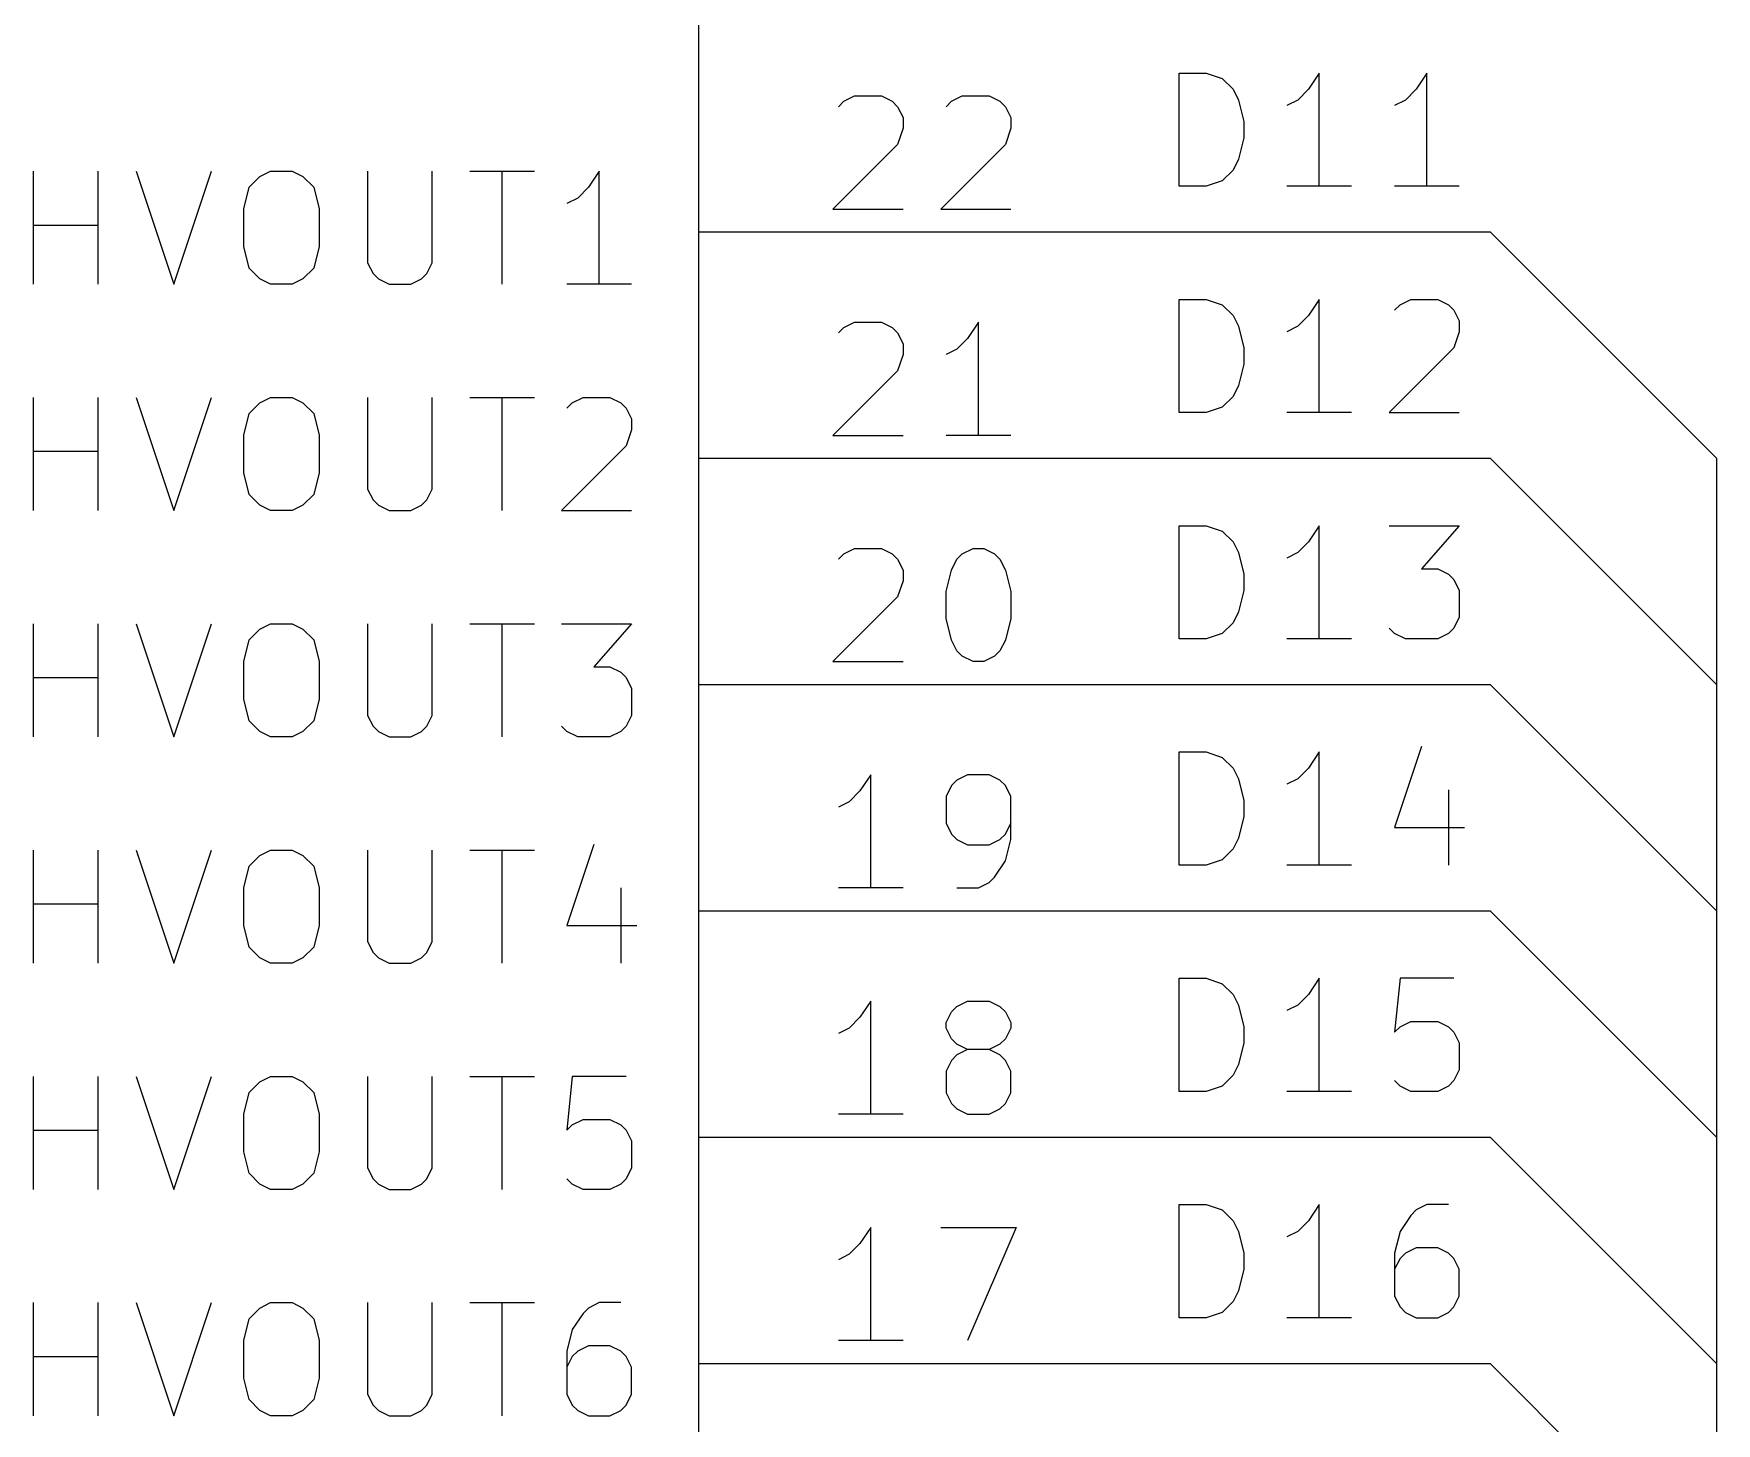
# Model space of a CAD drawing. Extents: x 0.4 to 11.3, y -7.9 to -0.4.
# Drawn here: x 2.956 to 3.7, y -6.426 to -5.812 of the extents above; entities that cross this region are included whole.
import ezdxf

# ---------------------------------------------------------------- set-up
doc = ezdxf.new("R2010")
doc.units = 0
doc.header["$MEASUREMENT"] = 0
for name, color, linetype in [('BLUE2', 5, 'CONTINUOUS'), ('CYAN2', 4, 'CONTINUOUS'), ('GRAY1', 251, 'CONTINUOUS'), ('GREEN3', 91, 'CONTINUOUS'), ('LYELLOW', 51, 'CONTINUOUS'), ('RED2', 1, 'CONTINUOUS'), ('RED3', 11, 'CONTINUOUS')]:
    doc.layers.add(name, color=color, linetype=linetype)

msp = doc.modelspace()

# ---------------------------------------------------------------- linework, layer by layer
at = {"layer": 'BLUE2', "linetype": 'CONTINUOUS'}
for p, q in [((3.7, -6), (3.7, -6.1)), ((3.7, -6.1), (3.7, -6.2)), ((3.7, -6.2), (3.7, -6.3)), ((3.7, -6.3), (3.7, -6.4)), ((3.7, -6.4), (3.7, -6.5))]:
    msp.add_line(p, q, dxfattribs=at)
at = {"layer": 'CYAN2', "linetype": 'CONTINUOUS'}
for p, q in [((2.95619, -5.92313), (2.95619, -5.87313)), ((2.95619, -5.92313), (2.95619, -5.87313)), ((2.98476, -5.92313), (2.98476, -5.87313)), ((2.98476, -5.92313), (2.98476, -5.87313)), ((3.00143, -5.87313), (3.01809, -5.92313)), ((3.00143, -5.87313), (3.01809, -5.92313)), ((3.01809, -5.92313), (3.03476, -5.87313)), ((3.01809, -5.92313), (3.03476, -5.87313)), ((3.05143, -5.88028), (3.05619, -5.87551)), ((3.05143, -5.88028), (3.05619, -5.87551)), ((3.05619, -5.87551), (3.06095, -5.87313)), ((3.05619, -5.87551), (3.06095, -5.87313)), ((3.06095, -5.87313), (3.07047, -5.87313)), ((3.06095, -5.87313), (3.07047, -5.87313)), ((3.07047, -5.87313), (3.07524, -5.87551)), ((3.07047, -5.87313), (3.07524, -5.87551)), ((3.07524, -5.87551), (3.08, -5.88028)), ((3.07524, -5.87551), (3.08, -5.88028)), ((3.10381, -5.87313), (3.10381, -5.91361)), ((3.10381, -5.87313), (3.10381, -5.91361)), ((3.13238, -5.91361), (3.13238, -5.87313)), ((3.13238, -5.91361), (3.13238, -5.87313)), ((3.14905, -5.87313), (3.17762, -5.87313)), ((3.14905, -5.87313), (3.17762, -5.87313)), ((3.16333, -5.92313), (3.16333, -5.87313)), ((3.16333, -5.92313), (3.16333, -5.87313)), ((3.20619, -5.87313), (3.20143, -5.88028)), ((3.20619, -5.87313), (3.20143, -5.88028)), ((3.20619, -5.92313), (3.20619, -5.87313)), ((3.20619, -5.92313), (3.20619, -5.87313)), ((3.04905, -5.8898), (3.05143, -5.88028)), ((3.04905, -5.8898), (3.05143, -5.88028)), ((3.08, -5.88028), (3.08238, -5.8898)), ((3.08, -5.88028), (3.08238, -5.8898)), ((3.20143, -5.88028), (3.19667, -5.88504)), ((3.20143, -5.88028), (3.19667, -5.88504)), ((3.04905, -5.90646), (3.04905, -5.8898)), ((3.04905, -5.90646), (3.04905, -5.8898)), ((3.08238, -5.8898), (3.08238, -5.90646)), ((3.08238, -5.8898), (3.08238, -5.90646)), ((3.19667, -5.88504), (3.19191, -5.88742)), ((3.19667, -5.88504), (3.19191, -5.88742)), ((2.95619, -5.89694), (2.98476, -5.89694)), ((2.95619, -5.89694), (2.98476, -5.89694)), ((3.05143, -5.91599), (3.04905, -5.90646)), ((3.05143, -5.91599), (3.04905, -5.90646)), ((3.08238, -5.90646), (3.08, -5.91599)), ((3.08238, -5.90646), (3.08, -5.91599)), ((3.05619, -5.92075), (3.05143, -5.91599)), ((3.05619, -5.92075), (3.05143, -5.91599)), ((3.06095, -5.92313), (3.05619, -5.92075)), ((3.06095, -5.92313), (3.05619, -5.92075)), ((3.07524, -5.92075), (3.07047, -5.92313)), ((3.07524, -5.92075), (3.07047, -5.92313)), ((3.08, -5.91599), (3.07524, -5.92075)), ((3.08, -5.91599), (3.07524, -5.92075)), ((3.10381, -5.91361), (3.10619, -5.91837)), ((3.10381, -5.91361), (3.10619, -5.91837)), ((3.10619, -5.91837), (3.10857, -5.92075)), ((3.10619, -5.91837), (3.10857, -5.92075)), ((3.10857, -5.92075), (3.11333, -5.92313)), ((3.10857, -5.92075), (3.11333, -5.92313)), ((3.12285, -5.92313), (3.12762, -5.92075)), ((3.12285, -5.92313), (3.12762, -5.92075)), ((3.12762, -5.92075), (3.13, -5.91837)), ((3.12762, -5.92075), (3.13, -5.91837)), ((3.13, -5.91837), (3.13238, -5.91361)), ((3.13, -5.91837), (3.13238, -5.91361)), ((3.07047, -5.92313), (3.06095, -5.92313)), ((3.07047, -5.92313), (3.06095, -5.92313)), ((3.11333, -5.92313), (3.12285, -5.92313)), ((3.11333, -5.92313), (3.12285, -5.92313)), ((3.22048, -5.92313), (3.19191, -5.92313)), ((3.22048, -5.92313), (3.19191, -5.92313)), ((2.95619, -6.02313), (2.95619, -5.97313)), ((2.95619, -6.02313), (2.95619, -5.97313)), ((2.98476, -6.02313), (2.98476, -5.97313)), ((2.98476, -6.02313), (2.98476, -5.97313)), ((3.00143, -5.97313), (3.01809, -6.02313)), ((3.00143, -5.97313), (3.01809, -6.02313)), ((3.01809, -6.02313), (3.03476, -5.97313)), ((3.01809, -6.02313), (3.03476, -5.97313)), ((3.05143, -5.98028), (3.05619, -5.97551)), ((3.05143, -5.98028), (3.05619, -5.97551)), ((3.05619, -5.97551), (3.06095, -5.97313)), ((3.05619, -5.97551), (3.06095, -5.97313)), ((3.06095, -5.97313), (3.07047, -5.97313)), ((3.06095, -5.97313), (3.07047, -5.97313)), ((3.07047, -5.97313), (3.07524, -5.97551)), ((3.07047, -5.97313), (3.07524, -5.97551)), ((3.07524, -5.97551), (3.08, -5.98028)), ((3.07524, -5.97551), (3.08, -5.98028)), ((3.10381, -5.97313), (3.10381, -6.01361)), ((3.10381, -5.97313), (3.10381, -6.01361)), ((3.13238, -6.01361), (3.13238, -5.97313)), ((3.13238, -6.01361), (3.13238, -5.97313)), ((3.14905, -5.97313), (3.17762, -5.97313)), ((3.14905, -5.97313), (3.17762, -5.97313)), ((3.16333, -6.02313), (3.16333, -5.97313)), ((3.16333, -6.02313), (3.16333, -5.97313)), ((3.19191, -5.97789), (3.19428, -5.97551)), ((3.19191, -5.97789), (3.19428, -5.97551)), ((3.19428, -5.97551), (3.19905, -5.97313)), ((3.19428, -5.97551), (3.19905, -5.97313)), ((3.19905, -5.97313), (3.21095, -5.97313)), ((3.19905, -5.97313), (3.21095, -5.97313)), ((3.21095, -5.97313), (3.21571, -5.97551)), ((3.21095, -5.97313), (3.21571, -5.97551)), ((3.21571, -5.97551), (3.21809, -5.97789)), ((3.21571, -5.97551), (3.21809, -5.97789)), ((3.21809, -5.97789), (3.22048, -5.98265)), ((3.21809, -5.97789), (3.22048, -5.98265)), ((3.04905, -5.9898), (3.05143, -5.98028)), ((3.04905, -5.9898), (3.05143, -5.98028)), ((3.08, -5.98028), (3.08238, -5.9898)), ((3.08, -5.98028), (3.08238, -5.9898)), ((3.22048, -5.98742), (3.21809, -5.99456)), ((3.22048, -5.98742), (3.21809, -5.99456)), ((3.22048, -5.98265), (3.22048, -5.98742)), ((3.22048, -5.98265), (3.22048, -5.98742)), ((3.04905, -6.00646), (3.04905, -5.9898)), ((3.04905, -6.00646), (3.04905, -5.9898)), ((3.08238, -5.9898), (3.08238, -6.00646)), ((3.08238, -5.9898), (3.08238, -6.00646)), ((3.21809, -5.99456), (3.18952, -6.02313)), ((3.21809, -5.99456), (3.18952, -6.02313)), ((2.95619, -5.99694), (2.98476, -5.99694)), ((2.95619, -5.99694), (2.98476, -5.99694)), ((3.05143, -6.01599), (3.04905, -6.00646)), ((3.05143, -6.01599), (3.04905, -6.00646)), ((3.08238, -6.00646), (3.08, -6.01599)), ((3.08238, -6.00646), (3.08, -6.01599)), ((3.05619, -6.02075), (3.05143, -6.01599)), ((3.05619, -6.02075), (3.05143, -6.01599)), ((3.08, -6.01599), (3.07524, -6.02075)), ((3.08, -6.01599), (3.07524, -6.02075)), ((3.10381, -6.01361), (3.10619, -6.01837)), ((3.10381, -6.01361), (3.10619, -6.01837)), ((3.13, -6.01837), (3.13238, -6.01361)), ((3.13, -6.01837), (3.13238, -6.01361)), ((3.06095, -6.02313), (3.05619, -6.02075)), ((3.06095, -6.02313), (3.05619, -6.02075)), ((3.07047, -6.02313), (3.06095, -6.02313)), ((3.07047, -6.02313), (3.06095, -6.02313)), ((3.07524, -6.02075), (3.07047, -6.02313)), ((3.07524, -6.02075), (3.07047, -6.02313)), ((3.10619, -6.01837), (3.10857, -6.02075)), ((3.10619, -6.01837), (3.10857, -6.02075)), ((3.10857, -6.02075), (3.11333, -6.02313)), ((3.10857, -6.02075), (3.11333, -6.02313)), ((3.11333, -6.02313), (3.12285, -6.02313)), ((3.11333, -6.02313), (3.12285, -6.02313)), ((3.12285, -6.02313), (3.12762, -6.02075)), ((3.12285, -6.02313), (3.12762, -6.02075)), ((3.12762, -6.02075), (3.13, -6.01837)), ((3.12762, -6.02075), (3.13, -6.01837)), ((3.18952, -6.02313), (3.22048, -6.02313)), ((3.18952, -6.02313), (3.22048, -6.02313)), ((2.95619, -6.12313), (2.95619, -6.07313)), ((2.95619, -6.12313), (2.95619, -6.07313)), ((2.98476, -6.12313), (2.98476, -6.07313)), ((2.98476, -6.12313), (2.98476, -6.07313)), ((3.00143, -6.07313), (3.01809, -6.12313)), ((3.00143, -6.07313), (3.01809, -6.12313)), ((3.01809, -6.12313), (3.03476, -6.07313)), ((3.01809, -6.12313), (3.03476, -6.07313)), ((3.05143, -6.08028), (3.05619, -6.07551)), ((3.05143, -6.08028), (3.05619, -6.07551)), ((3.05619, -6.07551), (3.06095, -6.07313)), ((3.05619, -6.07551), (3.06095, -6.07313)), ((3.06095, -6.07313), (3.07047, -6.07313)), ((3.06095, -6.07313), (3.07047, -6.07313)), ((3.07047, -6.07313), (3.07524, -6.07551)), ((3.07047, -6.07313), (3.07524, -6.07551)), ((3.07524, -6.07551), (3.08, -6.08028)), ((3.07524, -6.07551), (3.08, -6.08028)), ((3.10381, -6.07313), (3.10381, -6.11361)), ((3.10381, -6.07313), (3.10381, -6.11361)), ((3.13238, -6.11361), (3.13238, -6.07313)), ((3.13238, -6.11361), (3.13238, -6.07313)), ((3.14905, -6.07313), (3.17762, -6.07313)), ((3.14905, -6.07313), (3.17762, -6.07313)), ((3.16333, -6.12313), (3.16333, -6.07313)), ((3.16333, -6.12313), (3.16333, -6.07313)), ((3.18952, -6.07313), (3.22048, -6.07313)), ((3.18952, -6.07313), (3.22048, -6.07313)), ((3.22048, -6.07313), (3.20381, -6.09218)), ((3.22048, -6.07313), (3.20381, -6.09218)), ((3.04905, -6.0898), (3.05143, -6.08028)), ((3.04905, -6.0898), (3.05143, -6.08028)), ((3.08, -6.08028), (3.08238, -6.0898)), ((3.08, -6.08028), (3.08238, -6.0898)), ((3.04905, -6.10646), (3.04905, -6.0898)), ((3.04905, -6.10646), (3.04905, -6.0898)), ((3.08238, -6.0898), (3.08238, -6.10646)), ((3.08238, -6.0898), (3.08238, -6.10646)), ((2.95619, -6.09694), (2.98476, -6.09694)), ((2.95619, -6.09694), (2.98476, -6.09694)), ((3.20381, -6.09218), (3.21095, -6.09218)), ((3.20381, -6.09218), (3.21095, -6.09218)), ((3.21095, -6.09218), (3.21571, -6.09456)), ((3.21095, -6.09218), (3.21571, -6.09456)), ((3.21571, -6.09456), (3.21809, -6.09694)), ((3.21571, -6.09456), (3.21809, -6.09694)), ((3.21809, -6.09694), (3.22048, -6.1017)), ((3.21809, -6.09694), (3.22048, -6.1017)), ((3.05143, -6.11599), (3.04905, -6.10646)), ((3.05143, -6.11599), (3.04905, -6.10646)), ((3.08238, -6.10646), (3.08, -6.11599)), ((3.08238, -6.10646), (3.08, -6.11599)), ((3.22048, -6.1017), (3.22048, -6.11361)), ((3.22048, -6.1017), (3.22048, -6.11361)), ((3.10381, -6.11361), (3.10619, -6.11837)), ((3.10381, -6.11361), (3.10619, -6.11837)), ((3.13, -6.11837), (3.13238, -6.11361)), ((3.13, -6.11837), (3.13238, -6.11361)), ((3.22048, -6.11361), (3.21809, -6.11837)), ((3.22048, -6.11361), (3.21809, -6.11837)), ((3.05619, -6.12075), (3.05143, -6.11599)), ((3.05619, -6.12075), (3.05143, -6.11599)), ((3.06095, -6.12313), (3.05619, -6.12075)), ((3.06095, -6.12313), (3.05619, -6.12075)), ((3.07524, -6.12075), (3.07047, -6.12313)), ((3.07524, -6.12075), (3.07047, -6.12313)), ((3.08, -6.11599), (3.07524, -6.12075)), ((3.08, -6.11599), (3.07524, -6.12075)), ((3.10619, -6.11837), (3.10857, -6.12075)), ((3.10619, -6.11837), (3.10857, -6.12075)), ((3.10857, -6.12075), (3.11333, -6.12313)), ((3.10857, -6.12075), (3.11333, -6.12313)), ((3.12285, -6.12313), (3.12762, -6.12075)), ((3.12285, -6.12313), (3.12762, -6.12075)), ((3.12762, -6.12075), (3.13, -6.11837)), ((3.12762, -6.12075), (3.13, -6.11837)), ((3.19191, -6.12075), (3.18952, -6.11837)), ((3.19191, -6.12075), (3.18952, -6.11837)), ((3.19667, -6.12313), (3.19191, -6.12075)), ((3.19667, -6.12313), (3.19191, -6.12075)), ((3.21571, -6.12075), (3.21095, -6.12313)), ((3.21571, -6.12075), (3.21095, -6.12313)), ((3.21809, -6.11837), (3.21571, -6.12075)), ((3.21809, -6.11837), (3.21571, -6.12075)), ((3.07047, -6.12313), (3.06095, -6.12313)), ((3.07047, -6.12313), (3.06095, -6.12313)), ((3.11333, -6.12313), (3.12285, -6.12313)), ((3.11333, -6.12313), (3.12285, -6.12313)), ((3.21095, -6.12313), (3.19667, -6.12313)), ((3.21095, -6.12313), (3.19667, -6.12313)), ((2.95619, -6.22313), (2.95619, -6.17313)), ((2.95619, -6.22313), (2.95619, -6.17313)), ((2.98476, -6.22313), (2.98476, -6.17313)), ((2.98476, -6.22313), (2.98476, -6.17313)), ((3.00143, -6.17313), (3.01809, -6.22313)), ((3.00143, -6.17313), (3.01809, -6.22313)), ((3.01809, -6.22313), (3.03476, -6.17313)), ((3.01809, -6.22313), (3.03476, -6.17313)), ((3.05619, -6.17551), (3.06095, -6.17313)), ((3.05619, -6.17551), (3.06095, -6.17313)), ((3.06095, -6.17313), (3.07047, -6.17313)), ((3.06095, -6.17313), (3.07047, -6.17313)), ((3.07047, -6.17313), (3.07524, -6.17551)), ((3.07047, -6.17313), (3.07524, -6.17551)), ((3.10381, -6.17313), (3.10381, -6.21361)), ((3.10381, -6.17313), (3.10381, -6.21361)), ((3.13238, -6.21361), (3.13238, -6.17313)), ((3.13238, -6.21361), (3.13238, -6.17313)), ((3.14905, -6.17313), (3.17762, -6.17313)), ((3.14905, -6.17313), (3.17762, -6.17313)), ((3.16333, -6.22313), (3.16333, -6.17313)), ((3.16333, -6.22313), (3.16333, -6.17313)), ((3.20381, -6.17075), (3.19191, -6.20646)), ((3.20381, -6.17075), (3.19191, -6.20646)), ((3.04905, -6.1898), (3.05143, -6.18028)), ((3.04905, -6.1898), (3.05143, -6.18028)), ((3.05143, -6.18028), (3.05619, -6.17551)), ((3.05143, -6.18028), (3.05619, -6.17551)), ((3.07524, -6.17551), (3.08, -6.18028)), ((3.07524, -6.17551), (3.08, -6.18028)), ((3.08, -6.18028), (3.08238, -6.1898)), ((3.08, -6.18028), (3.08238, -6.1898)), ((3.04905, -6.20646), (3.04905, -6.1898)), ((3.04905, -6.20646), (3.04905, -6.1898)), ((3.08238, -6.1898), (3.08238, -6.20646)), ((3.08238, -6.1898), (3.08238, -6.20646)), ((3.21571, -6.1898), (3.21571, -6.22313)), ((3.21571, -6.1898), (3.21571, -6.22313)), ((2.95619, -6.19694), (2.98476, -6.19694)), ((2.95619, -6.19694), (2.98476, -6.19694)), ((3.05143, -6.21599), (3.04905, -6.20646)), ((3.05143, -6.21599), (3.04905, -6.20646)), ((3.08238, -6.20646), (3.08, -6.21599)), ((3.08238, -6.20646), (3.08, -6.21599)), ((3.19191, -6.20646), (3.22285, -6.20646)), ((3.19191, -6.20646), (3.22285, -6.20646)), ((3.05619, -6.22075), (3.05143, -6.21599)), ((3.05619, -6.22075), (3.05143, -6.21599)), ((3.08, -6.21599), (3.07524, -6.22075)), ((3.08, -6.21599), (3.07524, -6.22075)), ((3.10381, -6.21361), (3.10619, -6.21837)), ((3.10381, -6.21361), (3.10619, -6.21837)), ((3.13, -6.21837), (3.13238, -6.21361)), ((3.13, -6.21837), (3.13238, -6.21361)), ((3.06095, -6.22313), (3.05619, -6.22075)), ((3.06095, -6.22313), (3.05619, -6.22075)), ((3.07047, -6.22313), (3.06095, -6.22313)), ((3.07047, -6.22313), (3.06095, -6.22313)), ((3.07524, -6.22075), (3.07047, -6.22313)), ((3.07524, -6.22075), (3.07047, -6.22313)), ((3.10619, -6.21837), (3.10857, -6.22075)), ((3.10619, -6.21837), (3.10857, -6.22075)), ((3.10857, -6.22075), (3.11333, -6.22313)), ((3.10857, -6.22075), (3.11333, -6.22313)), ((3.11333, -6.22313), (3.12285, -6.22313)), ((3.11333, -6.22313), (3.12285, -6.22313)), ((3.12285, -6.22313), (3.12762, -6.22075)), ((3.12285, -6.22313), (3.12762, -6.22075)), ((3.12762, -6.22075), (3.13, -6.21837)), ((3.12762, -6.22075), (3.13, -6.21837)), ((2.95619, -6.32313), (2.95619, -6.27313)), ((2.95619, -6.32313), (2.95619, -6.27313)), ((2.98476, -6.32313), (2.98476, -6.27313)), ((2.98476, -6.32313), (2.98476, -6.27313)), ((3.00143, -6.27313), (3.01809, -6.32313)), ((3.00143, -6.27313), (3.01809, -6.32313)), ((3.01809, -6.32313), (3.03476, -6.27313)), ((3.01809, -6.32313), (3.03476, -6.27313)), ((3.05143, -6.28028), (3.05619, -6.27551)), ((3.05143, -6.28028), (3.05619, -6.27551)), ((3.05619, -6.27551), (3.06095, -6.27313)), ((3.05619, -6.27551), (3.06095, -6.27313)), ((3.06095, -6.27313), (3.07047, -6.27313)), ((3.06095, -6.27313), (3.07047, -6.27313)), ((3.07047, -6.27313), (3.07524, -6.27551)), ((3.07047, -6.27313), (3.07524, -6.27551)), ((3.07524, -6.27551), (3.08, -6.28028)), ((3.07524, -6.27551), (3.08, -6.28028)), ((3.10381, -6.27313), (3.10381, -6.31361)), ((3.10381, -6.27313), (3.10381, -6.31361)), ((3.13238, -6.31361), (3.13238, -6.27313)), ((3.13238, -6.31361), (3.13238, -6.27313)), ((3.14905, -6.27313), (3.17762, -6.27313)), ((3.14905, -6.27313), (3.17762, -6.27313)), ((3.16333, -6.32313), (3.16333, -6.27313)), ((3.16333, -6.32313), (3.16333, -6.27313)), ((3.19428, -6.27313), (3.19191, -6.29694)), ((3.19428, -6.27313), (3.19191, -6.29694)), ((3.21809, -6.27313), (3.19428, -6.27313)), ((3.21809, -6.27313), (3.19428, -6.27313)), ((3.04905, -6.2898), (3.05143, -6.28028)), ((3.04905, -6.2898), (3.05143, -6.28028)), ((3.08, -6.28028), (3.08238, -6.2898)), ((3.08, -6.28028), (3.08238, -6.2898)), ((3.04905, -6.30646), (3.04905, -6.2898)), ((3.04905, -6.30646), (3.04905, -6.2898)), ((3.08238, -6.2898), (3.08238, -6.30646)), ((3.08238, -6.2898), (3.08238, -6.30646)), ((3.19428, -6.29456), (3.19905, -6.29218)), ((3.19428, -6.29456), (3.19905, -6.29218)), ((3.19905, -6.29218), (3.21095, -6.29218)), ((3.19905, -6.29218), (3.21095, -6.29218)), ((3.21095, -6.29218), (3.21571, -6.29456)), ((3.21095, -6.29218), (3.21571, -6.29456)), ((2.95619, -6.29694), (2.98476, -6.29694)), ((2.95619, -6.29694), (2.98476, -6.29694)), ((3.19191, -6.29694), (3.19428, -6.29456)), ((3.19191, -6.29694), (3.19428, -6.29456)), ((3.21571, -6.29456), (3.21809, -6.29694)), ((3.21571, -6.29456), (3.21809, -6.29694)), ((3.21809, -6.29694), (3.22048, -6.3017)), ((3.21809, -6.29694), (3.22048, -6.3017)), ((3.05143, -6.31599), (3.04905, -6.30646)), ((3.05143, -6.31599), (3.04905, -6.30646)), ((3.08238, -6.30646), (3.08, -6.31599)), ((3.08238, -6.30646), (3.08, -6.31599)), ((3.22048, -6.3017), (3.22048, -6.31361)), ((3.22048, -6.3017), (3.22048, -6.31361)), ((3.10381, -6.31361), (3.10619, -6.31837)), ((3.10381, -6.31361), (3.10619, -6.31837)), ((3.13, -6.31837), (3.13238, -6.31361)), ((3.13, -6.31837), (3.13238, -6.31361)), ((3.22048, -6.31361), (3.21809, -6.31837)), ((3.22048, -6.31361), (3.21809, -6.31837)), ((3.05619, -6.32075), (3.05143, -6.31599)), ((3.05619, -6.32075), (3.05143, -6.31599)), ((3.06095, -6.32313), (3.05619, -6.32075)), ((3.06095, -6.32313), (3.05619, -6.32075)), ((3.07524, -6.32075), (3.07047, -6.32313)), ((3.07524, -6.32075), (3.07047, -6.32313)), ((3.08, -6.31599), (3.07524, -6.32075)), ((3.08, -6.31599), (3.07524, -6.32075)), ((3.10619, -6.31837), (3.10857, -6.32075)), ((3.10619, -6.31837), (3.10857, -6.32075)), ((3.10857, -6.32075), (3.11333, -6.32313)), ((3.10857, -6.32075), (3.11333, -6.32313)), ((3.12285, -6.32313), (3.12762, -6.32075)), ((3.12285, -6.32313), (3.12762, -6.32075)), ((3.12762, -6.32075), (3.13, -6.31837)), ((3.12762, -6.32075), (3.13, -6.31837)), ((3.19428, -6.32075), (3.19191, -6.31837)), ((3.19428, -6.32075), (3.19191, -6.31837)), ((3.19905, -6.32313), (3.19428, -6.32075)), ((3.19905, -6.32313), (3.19428, -6.32075)), ((3.21571, -6.32075), (3.21095, -6.32313)), ((3.21571, -6.32075), (3.21095, -6.32313)), ((3.21809, -6.31837), (3.21571, -6.32075)), ((3.21809, -6.31837), (3.21571, -6.32075)), ((3.07047, -6.32313), (3.06095, -6.32313)), ((3.07047, -6.32313), (3.06095, -6.32313)), ((3.11333, -6.32313), (3.12285, -6.32313)), ((3.11333, -6.32313), (3.12285, -6.32313)), ((3.21095, -6.32313), (3.19905, -6.32313)), ((3.21095, -6.32313), (3.19905, -6.32313)), ((2.95619, -6.42313), (2.95619, -6.37313)), ((2.95619, -6.42313), (2.95619, -6.37313)), ((2.98476, -6.42313), (2.98476, -6.37313)), ((2.98476, -6.42313), (2.98476, -6.37313)), ((3.00143, -6.37313), (3.01809, -6.42313)), ((3.00143, -6.37313), (3.01809, -6.42313)), ((3.01809, -6.42313), (3.03476, -6.37313)), ((3.01809, -6.42313), (3.03476, -6.37313)), ((3.05619, -6.37551), (3.06095, -6.37313)), ((3.05619, -6.37551), (3.06095, -6.37313)), ((3.06095, -6.37313), (3.07047, -6.37313)), ((3.06095, -6.37313), (3.07047, -6.37313)), ((3.07047, -6.37313), (3.07524, -6.37551)), ((3.07047, -6.37313), (3.07524, -6.37551)), ((3.10381, -6.37313), (3.10381, -6.41361)), ((3.10381, -6.37313), (3.10381, -6.41361)), ((3.13238, -6.41361), (3.13238, -6.37313)), ((3.13238, -6.41361), (3.13238, -6.37313)), ((3.14905, -6.37313), (3.17762, -6.37313)), ((3.14905, -6.37313), (3.17762, -6.37313)), ((3.16333, -6.42313), (3.16333, -6.37313)), ((3.16333, -6.42313), (3.16333, -6.37313)), ((3.20619, -6.37313), (3.20143, -6.37551)), ((3.20619, -6.37313), (3.20143, -6.37551)), ((3.21571, -6.37313), (3.20619, -6.37313)), ((3.21571, -6.37313), (3.20619, -6.37313)), ((3.04905, -6.3898), (3.05143, -6.38028)), ((3.04905, -6.3898), (3.05143, -6.38028)), ((3.05143, -6.38028), (3.05619, -6.37551)), ((3.05143, -6.38028), (3.05619, -6.37551)), ((3.07524, -6.37551), (3.08, -6.38028)), ((3.07524, -6.37551), (3.08, -6.38028)), ((3.08, -6.38028), (3.08238, -6.3898)), ((3.08, -6.38028), (3.08238, -6.3898)), ((3.19905, -6.37789), (3.19428, -6.38504)), ((3.19905, -6.37789), (3.19428, -6.38504)), ((3.20143, -6.37551), (3.19905, -6.37789)), ((3.20143, -6.37551), (3.19905, -6.37789)), ((3.19428, -6.38504), (3.19191, -6.39456)), ((3.19428, -6.38504), (3.19191, -6.39456)), ((3.04905, -6.40646), (3.04905, -6.3898)), ((3.04905, -6.40646), (3.04905, -6.3898)), ((3.08238, -6.3898), (3.08238, -6.40646)), ((3.08238, -6.3898), (3.08238, -6.40646)), ((3.19191, -6.39456), (3.19191, -6.41361)), ((3.19191, -6.39456), (3.19191, -6.41361)), ((3.19667, -6.39456), (3.19428, -6.39694)), ((3.19667, -6.39456), (3.19428, -6.39694)), ((3.20143, -6.39218), (3.19667, -6.39456)), ((3.20143, -6.39218), (3.19667, -6.39456)), ((3.21095, -6.39218), (3.20143, -6.39218)), ((3.21095, -6.39218), (3.20143, -6.39218)), ((3.21571, -6.39456), (3.21095, -6.39218)), ((3.21571, -6.39456), (3.21095, -6.39218)), ((3.21809, -6.39694), (3.21571, -6.39456)), ((3.21809, -6.39694), (3.21571, -6.39456)), ((2.95619, -6.39694), (2.98476, -6.39694)), ((2.95619, -6.39694), (2.98476, -6.39694)), ((3.19428, -6.39694), (3.19191, -6.4017)), ((3.19428, -6.39694), (3.19191, -6.4017)), ((3.22048, -6.4017), (3.21809, -6.39694)), ((3.22048, -6.4017), (3.21809, -6.39694)), ((3.22048, -6.41361), (3.22048, -6.4017)), ((3.22048, -6.41361), (3.22048, -6.4017)), ((3.05143, -6.41599), (3.04905, -6.40646)), ((3.05143, -6.41599), (3.04905, -6.40646)), ((3.08238, -6.40646), (3.08, -6.41599)), ((3.08238, -6.40646), (3.08, -6.41599)), ((3.05619, -6.42075), (3.05143, -6.41599)), ((3.05619, -6.42075), (3.05143, -6.41599)), ((3.08, -6.41599), (3.07524, -6.42075)), ((3.08, -6.41599), (3.07524, -6.42075)), ((3.10381, -6.41361), (3.10619, -6.41837)), ((3.10381, -6.41361), (3.10619, -6.41837)), ((3.10619, -6.41837), (3.10857, -6.42075)), ((3.10619, -6.41837), (3.10857, -6.42075)), ((3.12762, -6.42075), (3.13, -6.41837)), ((3.12762, -6.42075), (3.13, -6.41837)), ((3.13, -6.41837), (3.13238, -6.41361)), ((3.13, -6.41837), (3.13238, -6.41361)), ((3.19191, -6.41361), (3.19428, -6.41837)), ((3.19191, -6.41361), (3.19428, -6.41837)), ((3.19428, -6.41837), (3.19667, -6.42075)), ((3.19428, -6.41837), (3.19667, -6.42075)), ((3.21571, -6.42075), (3.21809, -6.41837)), ((3.21571, -6.42075), (3.21809, -6.41837)), ((3.21809, -6.41837), (3.22048, -6.41361)), ((3.21809, -6.41837), (3.22048, -6.41361)), ((3.06095, -6.42313), (3.05619, -6.42075)), ((3.06095, -6.42313), (3.05619, -6.42075)), ((3.07047, -6.42313), (3.06095, -6.42313)), ((3.07047, -6.42313), (3.06095, -6.42313)), ((3.07524, -6.42075), (3.07047, -6.42313)), ((3.07524, -6.42075), (3.07047, -6.42313)), ((3.10857, -6.42075), (3.11333, -6.42313)), ((3.10857, -6.42075), (3.11333, -6.42313)), ((3.11333, -6.42313), (3.12285, -6.42313)), ((3.11333, -6.42313), (3.12285, -6.42313)), ((3.12285, -6.42313), (3.12762, -6.42075)), ((3.12285, -6.42313), (3.12762, -6.42075)), ((3.19667, -6.42075), (3.20143, -6.42313)), ((3.19667, -6.42075), (3.20143, -6.42313)), ((3.20143, -6.42313), (3.21095, -6.42313)), ((3.20143, -6.42313), (3.21095, -6.42313)), ((3.21095, -6.42313), (3.21571, -6.42075)), ((3.21095, -6.42313), (3.21571, -6.42075))]:
    msp.add_line(p, q, dxfattribs=at)
at = {"layer": 'GRAY1', "linetype": 'CONTINUOUS'}
for p, q in [((3.46256, -5.8798), (3.46256, -5.8298)), ((3.46256, -5.8298), (3.47446, -5.8298)), ((3.47446, -5.8298), (3.4816, -5.83218)), ((3.52446, -5.8298), (3.5197, -5.83694)), ((3.52446, -5.8798), (3.52446, -5.8298)), ((3.57208, -5.8298), (3.56732, -5.83694)), ((3.57208, -5.8798), (3.57208, -5.8298)), ((3.4816, -5.83218), (3.48637, -5.83694)), ((3.48637, -5.83694), (3.48875, -5.8417)), ((3.5197, -5.83694), (3.51494, -5.8417)), ((3.56732, -5.83694), (3.56256, -5.8417)), ((3.48875, -5.8417), (3.49113, -5.85123)), ((3.51494, -5.8417), (3.51018, -5.84409)), ((3.56256, -5.8417), (3.5578, -5.84409)), ((3.49113, -5.85123), (3.49113, -5.85837)), ((3.49113, -5.85837), (3.48875, -5.86789)), ((3.48875, -5.86789), (3.48637, -5.87266)), ((3.48637, -5.87266), (3.4816, -5.87742)), ((3.47446, -5.8798), (3.46256, -5.8798)), ((3.4816, -5.87742), (3.47446, -5.8798)), ((3.53875, -5.8798), (3.51018, -5.8798)), ((3.58637, -5.8798), (3.5578, -5.8798)), ((3.46256, -5.9798), (3.46256, -5.9298)), ((3.46256, -5.9298), (3.47446, -5.9298)), ((3.47446, -5.9298), (3.4816, -5.93218)), ((3.4816, -5.93218), (3.48637, -5.93694)), ((3.52446, -5.9298), (3.5197, -5.93694)), ((3.52446, -5.9798), (3.52446, -5.9298)), ((3.5578, -5.93456), (3.56017, -5.93218)), ((3.56017, -5.93218), (3.56494, -5.9298)), ((3.56494, -5.9298), (3.57684, -5.9298)), ((3.57684, -5.9298), (3.5816, -5.93218)), ((3.5816, -5.93218), (3.58398, -5.93456)), ((3.58398, -5.93456), (3.58637, -5.93932)), ((3.48637, -5.93694), (3.48875, -5.9417)), ((3.48875, -5.9417), (3.49113, -5.95123)), ((3.51494, -5.9417), (3.51018, -5.94409)), ((3.5197, -5.93694), (3.51494, -5.9417)), ((3.58637, -5.93932), (3.58637, -5.94409)), ((3.58637, -5.94409), (3.58398, -5.95123)), ((3.49113, -5.95123), (3.49113, -5.95837)), ((3.58398, -5.95123), (3.55541, -5.9798)), ((3.49113, -5.95837), (3.48875, -5.96789)), ((3.48637, -5.97266), (3.4816, -5.97742)), ((3.48875, -5.96789), (3.48637, -5.97266)), ((3.47446, -5.9798), (3.46256, -5.9798)), ((3.4816, -5.97742), (3.47446, -5.9798)), ((3.53875, -5.9798), (3.51018, -5.9798)), ((3.55541, -5.9798), (3.58637, -5.9798)), ((3.46256, -6.0798), (3.46256, -6.0298)), ((3.46256, -6.0298), (3.47446, -6.0298)), ((3.47446, -6.0298), (3.4816, -6.03218)), ((3.4816, -6.03218), (3.48637, -6.03694)), ((3.52446, -6.0298), (3.5197, -6.03694)), ((3.52446, -6.0798), (3.52446, -6.0298)), ((3.55541, -6.0298), (3.58637, -6.0298)), ((3.58637, -6.0298), (3.5697, -6.04885)), ((3.48637, -6.03694), (3.48875, -6.0417)), ((3.5197, -6.03694), (3.51494, -6.0417)), ((3.48875, -6.0417), (3.49113, -6.05123)), ((3.51494, -6.0417), (3.51018, -6.04409)), ((3.49113, -6.05123), (3.49113, -6.05837)), ((3.5697, -6.04885), (3.57684, -6.04885)), ((3.57684, -6.04885), (3.5816, -6.05123)), ((3.5816, -6.05123), (3.58398, -6.05361)), ((3.58398, -6.05361), (3.58637, -6.05837)), ((3.49113, -6.05837), (3.48875, -6.06789)), ((3.58637, -6.05837), (3.58637, -6.07028)), ((3.48875, -6.06789), (3.48637, -6.07266)), ((3.48637, -6.07266), (3.4816, -6.07742)), ((3.5578, -6.07742), (3.55541, -6.07504)), ((3.58398, -6.07504), (3.5816, -6.07742)), ((3.58637, -6.07028), (3.58398, -6.07504)), ((3.47446, -6.0798), (3.46256, -6.0798)), ((3.4816, -6.07742), (3.47446, -6.0798)), ((3.53875, -6.0798), (3.51018, -6.0798)), ((3.56256, -6.0798), (3.5578, -6.07742)), ((3.57684, -6.0798), (3.56256, -6.0798)), ((3.5816, -6.07742), (3.57684, -6.0798)), ((3.5697, -6.12742), (3.5578, -6.16313)), ((3.46256, -6.1798), (3.46256, -6.1298)), ((3.46256, -6.1298), (3.47446, -6.1298)), ((3.47446, -6.1298), (3.4816, -6.13218)), ((3.4816, -6.13218), (3.48637, -6.13694)), ((3.52446, -6.1298), (3.5197, -6.13694)), ((3.52446, -6.1798), (3.52446, -6.1298)), ((3.48637, -6.13694), (3.48875, -6.1417)), ((3.48875, -6.1417), (3.49113, -6.15123)), ((3.51494, -6.1417), (3.51018, -6.14409)), ((3.5197, -6.13694), (3.51494, -6.1417)), ((3.49113, -6.15123), (3.49113, -6.15837)), ((3.5816, -6.14647), (3.5816, -6.1798)), ((3.49113, -6.15837), (3.48875, -6.16789)), ((3.5578, -6.16313), (3.58874, -6.16313)), ((3.48637, -6.17266), (3.4816, -6.17742)), ((3.48875, -6.16789), (3.48637, -6.17266)), ((3.47446, -6.1798), (3.46256, -6.1798)), ((3.4816, -6.17742), (3.47446, -6.1798)), ((3.53875, -6.1798), (3.51018, -6.1798)), ((3.46256, -6.2798), (3.46256, -6.2298)), ((3.46256, -6.2298), (3.47446, -6.2298)), ((3.47446, -6.2298), (3.4816, -6.23218)), ((3.4816, -6.23218), (3.48637, -6.23694)), ((3.52446, -6.2298), (3.5197, -6.23694)), ((3.52446, -6.2798), (3.52446, -6.2298)), ((3.56017, -6.2298), (3.5578, -6.25361)), ((3.58398, -6.2298), (3.56017, -6.2298)), ((3.48637, -6.23694), (3.48875, -6.2417)), ((3.5197, -6.23694), (3.51494, -6.2417)), ((3.48875, -6.2417), (3.49113, -6.25123)), ((3.51494, -6.2417), (3.51018, -6.24409)), ((3.49113, -6.25123), (3.49113, -6.25837)), ((3.5578, -6.25361), (3.56017, -6.25123)), ((3.56017, -6.25123), (3.56494, -6.24885)), ((3.56494, -6.24885), (3.57684, -6.24885)), ((3.57684, -6.24885), (3.5816, -6.25123)), ((3.5816, -6.25123), (3.58398, -6.25361)), ((3.58398, -6.25361), (3.58637, -6.25837)), ((3.49113, -6.25837), (3.48875, -6.26789)), ((3.58637, -6.25837), (3.58637, -6.27028)), ((3.48875, -6.26789), (3.48637, -6.27266)), ((3.58637, -6.27028), (3.58398, -6.27504)), ((3.4816, -6.27742), (3.47446, -6.2798)), ((3.48637, -6.27266), (3.4816, -6.27742)), ((3.56017, -6.27742), (3.5578, -6.27504)), ((3.56494, -6.2798), (3.56017, -6.27742)), ((3.5816, -6.27742), (3.57684, -6.2798)), ((3.58398, -6.27504), (3.5816, -6.27742)), ((3.47446, -6.2798), (3.46256, -6.2798)), ((3.53875, -6.2798), (3.51018, -6.2798)), ((3.57684, -6.2798), (3.56494, -6.2798)), ((3.46256, -6.3798), (3.46256, -6.3298)), ((3.46256, -6.3298), (3.47446, -6.3298)), ((3.47446, -6.3298), (3.4816, -6.33218)), ((3.52446, -6.3298), (3.5197, -6.33694)), ((3.52446, -6.3798), (3.52446, -6.3298)), ((3.57208, -6.3298), (3.56732, -6.33218)), ((3.5816, -6.3298), (3.57208, -6.3298)), ((3.4816, -6.33218), (3.48637, -6.33694)), ((3.48637, -6.33694), (3.48875, -6.3417)), ((3.5197, -6.33694), (3.51494, -6.3417)), ((3.56494, -6.33456), (3.56017, -6.3417)), ((3.56732, -6.33218), (3.56494, -6.33456)), ((3.48875, -6.3417), (3.49113, -6.35123)), ((3.51494, -6.3417), (3.51018, -6.34409)), ((3.56017, -6.3417), (3.5578, -6.35123)), ((3.49113, -6.35123), (3.49113, -6.35837)), ((3.5578, -6.35123), (3.5578, -6.37028)), ((3.56256, -6.35123), (3.56017, -6.35361)), ((3.56732, -6.34885), (3.56256, -6.35123)), ((3.57684, -6.34885), (3.56732, -6.34885)), ((3.5816, -6.35123), (3.57684, -6.34885)), ((3.58398, -6.35361), (3.5816, -6.35123)), ((3.49113, -6.35837), (3.48875, -6.36789)), ((3.56017, -6.35361), (3.5578, -6.35837)), ((3.58637, -6.35837), (3.58398, -6.35361)), ((3.58637, -6.37028), (3.58637, -6.35837)), ((3.48637, -6.37266), (3.4816, -6.37742)), ((3.48875, -6.36789), (3.48637, -6.37266)), ((3.5578, -6.37028), (3.56017, -6.37504)), ((3.58398, -6.37504), (3.58637, -6.37028)), ((3.47446, -6.3798), (3.46256, -6.3798)), ((3.4816, -6.37742), (3.47446, -6.3798)), ((3.53875, -6.3798), (3.51018, -6.3798)), ((3.56017, -6.37504), (3.56256, -6.37742)), ((3.56256, -6.37742), (3.56732, -6.3798)), ((3.56732, -6.3798), (3.57684, -6.3798)), ((3.57684, -6.3798), (3.5816, -6.37742)), ((3.5816, -6.37742), (3.58398, -6.37504))]:
    msp.add_line(p, q, dxfattribs=at)
at = {"layer": 'GREEN3', "linetype": 'CONTINUOUS'}
for p, q in [((3.45, -5.9), (3.6, -5.9)), ((3.6, -5.9), (3.7, -6)), ((3.45, -6), (3.6, -6)), ((3.6, -6), (3.7, -6.1)), ((3.45, -6.1), (3.6, -6.1)), ((3.6, -6.1), (3.7, -6.2)), ((3.45, -6.2), (3.6, -6.2)), ((3.6, -6.2), (3.7, -6.3)), ((3.45, -6.3), (3.6, -6.3)), ((3.6, -6.3), (3.7, -6.4)), ((3.45, -6.4), (3.6, -6.4)), ((3.6, -6.4), (3.7, -6.5))]:
    msp.add_line(p, q, dxfattribs=at)
at = {"layer": 'LYELLOW', "linetype": 'CONTINUOUS'}
msp.add_line((3.25, -5.8), (3.25, -7), dxfattribs=at)
at = {"layer": 'RED2', "linetype": 'CONTINUOUS'}
for p, q in [((3.25, -5.8), (3.25, -7)), ((3.25, -5.9), (3.45, -5.9)), ((3.25, -5.9), (3.45, -5.9)), ((3.25, -6), (3.45, -6)), ((3.25, -6), (3.45, -6)), ((3.25, -6.1), (3.45, -6.1)), ((3.25, -6.1), (3.45, -6.1)), ((3.25, -6.2), (3.45, -6.2)), ((3.25, -6.2), (3.45, -6.2)), ((3.25, -6.3), (3.45, -6.3)), ((3.25, -6.3), (3.45, -6.3)), ((3.25, -6.4), (3.45, -6.4)), ((3.25, -6.4), (3.45, -6.4))]:
    msp.add_line(p, q, dxfattribs=at)
at = {"layer": 'RED3', "linetype": 'CONTINUOUS'}
for p, q in [((3.31191, -5.84464), (3.31428, -5.84226)), ((3.31191, -5.84464), (3.31428, -5.84226)), ((3.31428, -5.84226), (3.31905, -5.83988)), ((3.31428, -5.84226), (3.31905, -5.83988)), ((3.31905, -5.83988), (3.33095, -5.83988)), ((3.31905, -5.83988), (3.33095, -5.83988)), ((3.33095, -5.83988), (3.33571, -5.84226)), ((3.33095, -5.83988), (3.33571, -5.84226)), ((3.33571, -5.84226), (3.33809, -5.84464)), ((3.33571, -5.84226), (3.33809, -5.84464)), ((3.33809, -5.84464), (3.34048, -5.8494)), ((3.33809, -5.84464), (3.34048, -5.8494)), ((3.35952, -5.84464), (3.3619, -5.84226)), ((3.35952, -5.84464), (3.3619, -5.84226)), ((3.3619, -5.84226), (3.36667, -5.83988)), ((3.3619, -5.84226), (3.36667, -5.83988)), ((3.36667, -5.83988), (3.37857, -5.83988)), ((3.36667, -5.83988), (3.37857, -5.83988)), ((3.37857, -5.83988), (3.38333, -5.84226)), ((3.37857, -5.83988), (3.38333, -5.84226)), ((3.38333, -5.84226), (3.38571, -5.84464)), ((3.38333, -5.84226), (3.38571, -5.84464)), ((3.38571, -5.84464), (3.38809, -5.8494)), ((3.38571, -5.84464), (3.38809, -5.8494)), ((3.34048, -5.8494), (3.34048, -5.85417)), ((3.34048, -5.8494), (3.34048, -5.85417)), ((3.38809, -5.8494), (3.38809, -5.85417)), ((3.38809, -5.8494), (3.38809, -5.85417)), ((3.34048, -5.85417), (3.33809, -5.86131)), ((3.34048, -5.85417), (3.33809, -5.86131)), ((3.38809, -5.85417), (3.38571, -5.86131)), ((3.38809, -5.85417), (3.38571, -5.86131)), ((3.33809, -5.86131), (3.30952, -5.88988)), ((3.33809, -5.86131), (3.30952, -5.88988)), ((3.38571, -5.86131), (3.35714, -5.88988)), ((3.38571, -5.86131), (3.35714, -5.88988)), ((3.30952, -5.88988), (3.34048, -5.88988)), ((3.30952, -5.88988), (3.34048, -5.88988)), ((3.35714, -5.88988), (3.38809, -5.88988)), ((3.35714, -5.88988), (3.38809, -5.88988)), ((3.31191, -5.94464), (3.31428, -5.94226)), ((3.31191, -5.94464), (3.31428, -5.94226)), ((3.31428, -5.94226), (3.31905, -5.93988)), ((3.31428, -5.94226), (3.31905, -5.93988)), ((3.31905, -5.93988), (3.33095, -5.93988)), ((3.31905, -5.93988), (3.33095, -5.93988)), ((3.33095, -5.93988), (3.33571, -5.94226)), ((3.33095, -5.93988), (3.33571, -5.94226)), ((3.33571, -5.94226), (3.33809, -5.94464)), ((3.33571, -5.94226), (3.33809, -5.94464)), ((3.37381, -5.93988), (3.36905, -5.94702)), ((3.37381, -5.93988), (3.36905, -5.94702)), ((3.37381, -5.98988), (3.37381, -5.93988)), ((3.37381, -5.98988), (3.37381, -5.93988)), ((3.33809, -5.94464), (3.34048, -5.9494)), ((3.33809, -5.94464), (3.34048, -5.9494)), ((3.34048, -5.9494), (3.34048, -5.95417)), ((3.34048, -5.9494), (3.34048, -5.95417)), ((3.36905, -5.94702), (3.36428, -5.95178)), ((3.36905, -5.94702), (3.36428, -5.95178)), ((3.34048, -5.95417), (3.33809, -5.96131)), ((3.34048, -5.95417), (3.33809, -5.96131)), ((3.36428, -5.95178), (3.35952, -5.95417)), ((3.36428, -5.95178), (3.35952, -5.95417)), ((3.33809, -5.96131), (3.30952, -5.98988)), ((3.33809, -5.96131), (3.30952, -5.98988)), ((3.30952, -5.98988), (3.34048, -5.98988)), ((3.30952, -5.98988), (3.34048, -5.98988)), ((3.38809, -5.98988), (3.35952, -5.98988)), ((3.38809, -5.98988), (3.35952, -5.98988)), ((3.31191, -6.04464), (3.31428, -6.04226)), ((3.31191, -6.04464), (3.31428, -6.04226)), ((3.31428, -6.04226), (3.31905, -6.03988)), ((3.31428, -6.04226), (3.31905, -6.03988)), ((3.31905, -6.03988), (3.33095, -6.03988)), ((3.31905, -6.03988), (3.33095, -6.03988)), ((3.33095, -6.03988), (3.33571, -6.04226)), ((3.33095, -6.03988), (3.33571, -6.04226)), ((3.33571, -6.04226), (3.33809, -6.04464)), ((3.33571, -6.04226), (3.33809, -6.04464)), ((3.33809, -6.04464), (3.34048, -6.0494)), ((3.33809, -6.04464), (3.34048, -6.0494)), ((3.3619, -6.0494), (3.36428, -6.04464)), ((3.3619, -6.0494), (3.36428, -6.04464)), ((3.36428, -6.04464), (3.36667, -6.04226)), ((3.36428, -6.04464), (3.36667, -6.04226)), ((3.36667, -6.04226), (3.37143, -6.03988)), ((3.36667, -6.04226), (3.37143, -6.03988)), ((3.37143, -6.03988), (3.37619, -6.03988)), ((3.37143, -6.03988), (3.37619, -6.03988)), ((3.37619, -6.03988), (3.38095, -6.04226)), ((3.37619, -6.03988), (3.38095, -6.04226)), ((3.38095, -6.04226), (3.38333, -6.04464)), ((3.38095, -6.04226), (3.38333, -6.04464)), ((3.38333, -6.04464), (3.38571, -6.0494)), ((3.38333, -6.04464), (3.38571, -6.0494)), ((3.34048, -6.05417), (3.33809, -6.06131)), ((3.34048, -6.05417), (3.33809, -6.06131)), ((3.34048, -6.0494), (3.34048, -6.05417)), ((3.34048, -6.0494), (3.34048, -6.05417)), ((3.35952, -6.05893), (3.3619, -6.0494)), ((3.35952, -6.05893), (3.3619, -6.0494)), ((3.38571, -6.0494), (3.38809, -6.05893)), ((3.38571, -6.0494), (3.38809, -6.05893)), ((3.33809, -6.06131), (3.30952, -6.08988)), ((3.33809, -6.06131), (3.30952, -6.08988)), ((3.35952, -6.07083), (3.35952, -6.05893)), ((3.35952, -6.07083), (3.35952, -6.05893)), ((3.38809, -6.05893), (3.38809, -6.07083)), ((3.38809, -6.05893), (3.38809, -6.07083)), ((3.3619, -6.08035), (3.35952, -6.07083)), ((3.3619, -6.08035), (3.35952, -6.07083)), ((3.38809, -6.07083), (3.38571, -6.08035)), ((3.38809, -6.07083), (3.38571, -6.08035)), ((3.36428, -6.08512), (3.3619, -6.08035)), ((3.36428, -6.08512), (3.3619, -6.08035)), ((3.38571, -6.08035), (3.38333, -6.08512)), ((3.38571, -6.08035), (3.38333, -6.08512)), ((3.30952, -6.08988), (3.34048, -6.08988)), ((3.30952, -6.08988), (3.34048, -6.08988)), ((3.36667, -6.0875), (3.36428, -6.08512)), ((3.36667, -6.0875), (3.36428, -6.08512)), ((3.37143, -6.08988), (3.36667, -6.0875)), ((3.37143, -6.08988), (3.36667, -6.0875)), ((3.37619, -6.08988), (3.37143, -6.08988)), ((3.37619, -6.08988), (3.37143, -6.08988)), ((3.38095, -6.0875), (3.37619, -6.08988)), ((3.38095, -6.0875), (3.37619, -6.08988)), ((3.38333, -6.08512), (3.38095, -6.0875)), ((3.38333, -6.08512), (3.38095, -6.0875)), ((3.32619, -6.13988), (3.32143, -6.14702)), ((3.32619, -6.13988), (3.32143, -6.14702)), ((3.32619, -6.18988), (3.32619, -6.13988)), ((3.32619, -6.18988), (3.32619, -6.13988)), ((3.36428, -6.14226), (3.3619, -6.14464)), ((3.36428, -6.14226), (3.3619, -6.14464)), ((3.36905, -6.13988), (3.36428, -6.14226)), ((3.36905, -6.13988), (3.36428, -6.14226)), ((3.37857, -6.13988), (3.36905, -6.13988)), ((3.37857, -6.13988), (3.36905, -6.13988)), ((3.38333, -6.14226), (3.37857, -6.13988)), ((3.38333, -6.14226), (3.37857, -6.13988)), ((3.38571, -6.14464), (3.38333, -6.14226)), ((3.38571, -6.14464), (3.38333, -6.14226)), ((3.32143, -6.14702), (3.31667, -6.15178)), ((3.32143, -6.14702), (3.31667, -6.15178)), ((3.3619, -6.14464), (3.35952, -6.1494)), ((3.3619, -6.14464), (3.35952, -6.1494)), ((3.35952, -6.1494), (3.35952, -6.16131)), ((3.35952, -6.1494), (3.35952, -6.16131)), ((3.38809, -6.1494), (3.38571, -6.14464)), ((3.38809, -6.1494), (3.38571, -6.14464)), ((3.38809, -6.16845), (3.38809, -6.1494)), ((3.38809, -6.16845), (3.38809, -6.1494)), ((3.31667, -6.15178), (3.31191, -6.15417)), ((3.31667, -6.15178), (3.31191, -6.15417)), ((3.35952, -6.16131), (3.3619, -6.16607)), ((3.35952, -6.16131), (3.3619, -6.16607)), ((3.3619, -6.16607), (3.36428, -6.16845)), ((3.3619, -6.16607), (3.36428, -6.16845)), ((3.38333, -6.16845), (3.38571, -6.16607)), ((3.38333, -6.16845), (3.38571, -6.16607)), ((3.38571, -6.16607), (3.38809, -6.16131)), ((3.38571, -6.16607), (3.38809, -6.16131)), ((3.36428, -6.16845), (3.36905, -6.17083)), ((3.36428, -6.16845), (3.36905, -6.17083)), ((3.36905, -6.17083), (3.37857, -6.17083)), ((3.36905, -6.17083), (3.37857, -6.17083)), ((3.37857, -6.17083), (3.38333, -6.16845)), ((3.37857, -6.17083), (3.38333, -6.16845)), ((3.38571, -6.17797), (3.38809, -6.16845)), ((3.38571, -6.17797), (3.38809, -6.16845)), ((3.38095, -6.18512), (3.38571, -6.17797)), ((3.38095, -6.18512), (3.38571, -6.17797)), ((3.37381, -6.18988), (3.37857, -6.1875)), ((3.37381, -6.18988), (3.37857, -6.1875)), ((3.37857, -6.1875), (3.38095, -6.18512)), ((3.37857, -6.1875), (3.38095, -6.18512)), ((3.34048, -6.18988), (3.31191, -6.18988)), ((3.34048, -6.18988), (3.31191, -6.18988)), ((3.36428, -6.18988), (3.37381, -6.18988)), ((3.36428, -6.18988), (3.37381, -6.18988)), ((3.32619, -6.23988), (3.32143, -6.24702)), ((3.32619, -6.23988), (3.32143, -6.24702)), ((3.32619, -6.28988), (3.32619, -6.23988)), ((3.32619, -6.28988), (3.32619, -6.23988)), ((3.36428, -6.24226), (3.36905, -6.23988)), ((3.36428, -6.24226), (3.36905, -6.23988)), ((3.36905, -6.23988), (3.37857, -6.23988)), ((3.36905, -6.23988), (3.37857, -6.23988)), ((3.37857, -6.23988), (3.38333, -6.24226)), ((3.37857, -6.23988), (3.38333, -6.24226)), ((3.32143, -6.24702), (3.31667, -6.25178)), ((3.32143, -6.24702), (3.31667, -6.25178)), ((3.35952, -6.2494), (3.3619, -6.24464)), ((3.35952, -6.2494), (3.3619, -6.24464)), ((3.3619, -6.24464), (3.36428, -6.24226)), ((3.3619, -6.24464), (3.36428, -6.24226)), ((3.38333, -6.24226), (3.38571, -6.24464)), ((3.38333, -6.24226), (3.38571, -6.24464)), ((3.38571, -6.24464), (3.38809, -6.2494)), ((3.38571, -6.24464), (3.38809, -6.2494)), ((3.31667, -6.25178), (3.31191, -6.25417)), ((3.31667, -6.25178), (3.31191, -6.25417)), ((3.35952, -6.25178), (3.35952, -6.2494)), ((3.35952, -6.25178), (3.35952, -6.2494)), ((3.3619, -6.25655), (3.35952, -6.25178)), ((3.3619, -6.25655), (3.35952, -6.25178)), ((3.38809, -6.25178), (3.38571, -6.25655)), ((3.38809, -6.25178), (3.38571, -6.25655)), ((3.38809, -6.2494), (3.38809, -6.25178)), ((3.38809, -6.2494), (3.38809, -6.25178)), ((3.36428, -6.25893), (3.3619, -6.25655)), ((3.36428, -6.25893), (3.3619, -6.25655)), ((3.36905, -6.26131), (3.36428, -6.25893)), ((3.36905, -6.26131), (3.36428, -6.25893)), ((3.36905, -6.26131), (3.36428, -6.26369)), ((3.36905, -6.26131), (3.36428, -6.26369)), ((3.37857, -6.26131), (3.36905, -6.26131)), ((3.37857, -6.26131), (3.36905, -6.26131)), ((3.38333, -6.25893), (3.37857, -6.26131)), ((3.38333, -6.25893), (3.37857, -6.26131)), ((3.38333, -6.26369), (3.37857, -6.26131)), ((3.38333, -6.26369), (3.37857, -6.26131)), ((3.38571, -6.25655), (3.38333, -6.25893)), ((3.38571, -6.25655), (3.38333, -6.25893)), ((3.3619, -6.26607), (3.35952, -6.27083)), ((3.3619, -6.26607), (3.35952, -6.27083)), ((3.36428, -6.26369), (3.3619, -6.26607)), ((3.36428, -6.26369), (3.3619, -6.26607)), ((3.38571, -6.26607), (3.38333, -6.26369)), ((3.38571, -6.26607), (3.38333, -6.26369)), ((3.38809, -6.27083), (3.38571, -6.26607)), ((3.38809, -6.27083), (3.38571, -6.26607)), ((3.35952, -6.27083), (3.35952, -6.28035)), ((3.35952, -6.27083), (3.35952, -6.28035)), ((3.38809, -6.28035), (3.38809, -6.27083)), ((3.38809, -6.28035), (3.38809, -6.27083)), ((3.35952, -6.28035), (3.3619, -6.28512)), ((3.35952, -6.28035), (3.3619, -6.28512)), ((3.3619, -6.28512), (3.36428, -6.2875)), ((3.3619, -6.28512), (3.36428, -6.2875)), ((3.38333, -6.2875), (3.38571, -6.28512)), ((3.38333, -6.2875), (3.38571, -6.28512)), ((3.38571, -6.28512), (3.38809, -6.28035)), ((3.38571, -6.28512), (3.38809, -6.28035)), ((3.34048, -6.28988), (3.31191, -6.28988)), ((3.34048, -6.28988), (3.31191, -6.28988)), ((3.36428, -6.2875), (3.36905, -6.28988)), ((3.36428, -6.2875), (3.36905, -6.28988)), ((3.36905, -6.28988), (3.37857, -6.28988)), ((3.36905, -6.28988), (3.37857, -6.28988)), ((3.37857, -6.28988), (3.38333, -6.2875)), ((3.37857, -6.28988), (3.38333, -6.2875)), ((3.32619, -6.33988), (3.32143, -6.34702)), ((3.32619, -6.33988), (3.32143, -6.34702)), ((3.32619, -6.38988), (3.32619, -6.33988)), ((3.32619, -6.38988), (3.32619, -6.33988)), ((3.35714, -6.33988), (3.39047, -6.33988)), ((3.35714, -6.33988), (3.39047, -6.33988)), ((3.39047, -6.33988), (3.36905, -6.38988)), ((3.39047, -6.33988), (3.36905, -6.38988)), ((3.31667, -6.35178), (3.31191, -6.35417)), ((3.31667, -6.35178), (3.31191, -6.35417)), ((3.32143, -6.34702), (3.31667, -6.35178)), ((3.32143, -6.34702), (3.31667, -6.35178)), ((3.34048, -6.38988), (3.31191, -6.38988)), ((3.34048, -6.38988), (3.31191, -6.38988))]:
    msp.add_line(p, q, dxfattribs=at)

doc.saveas('drawing.dxf')
